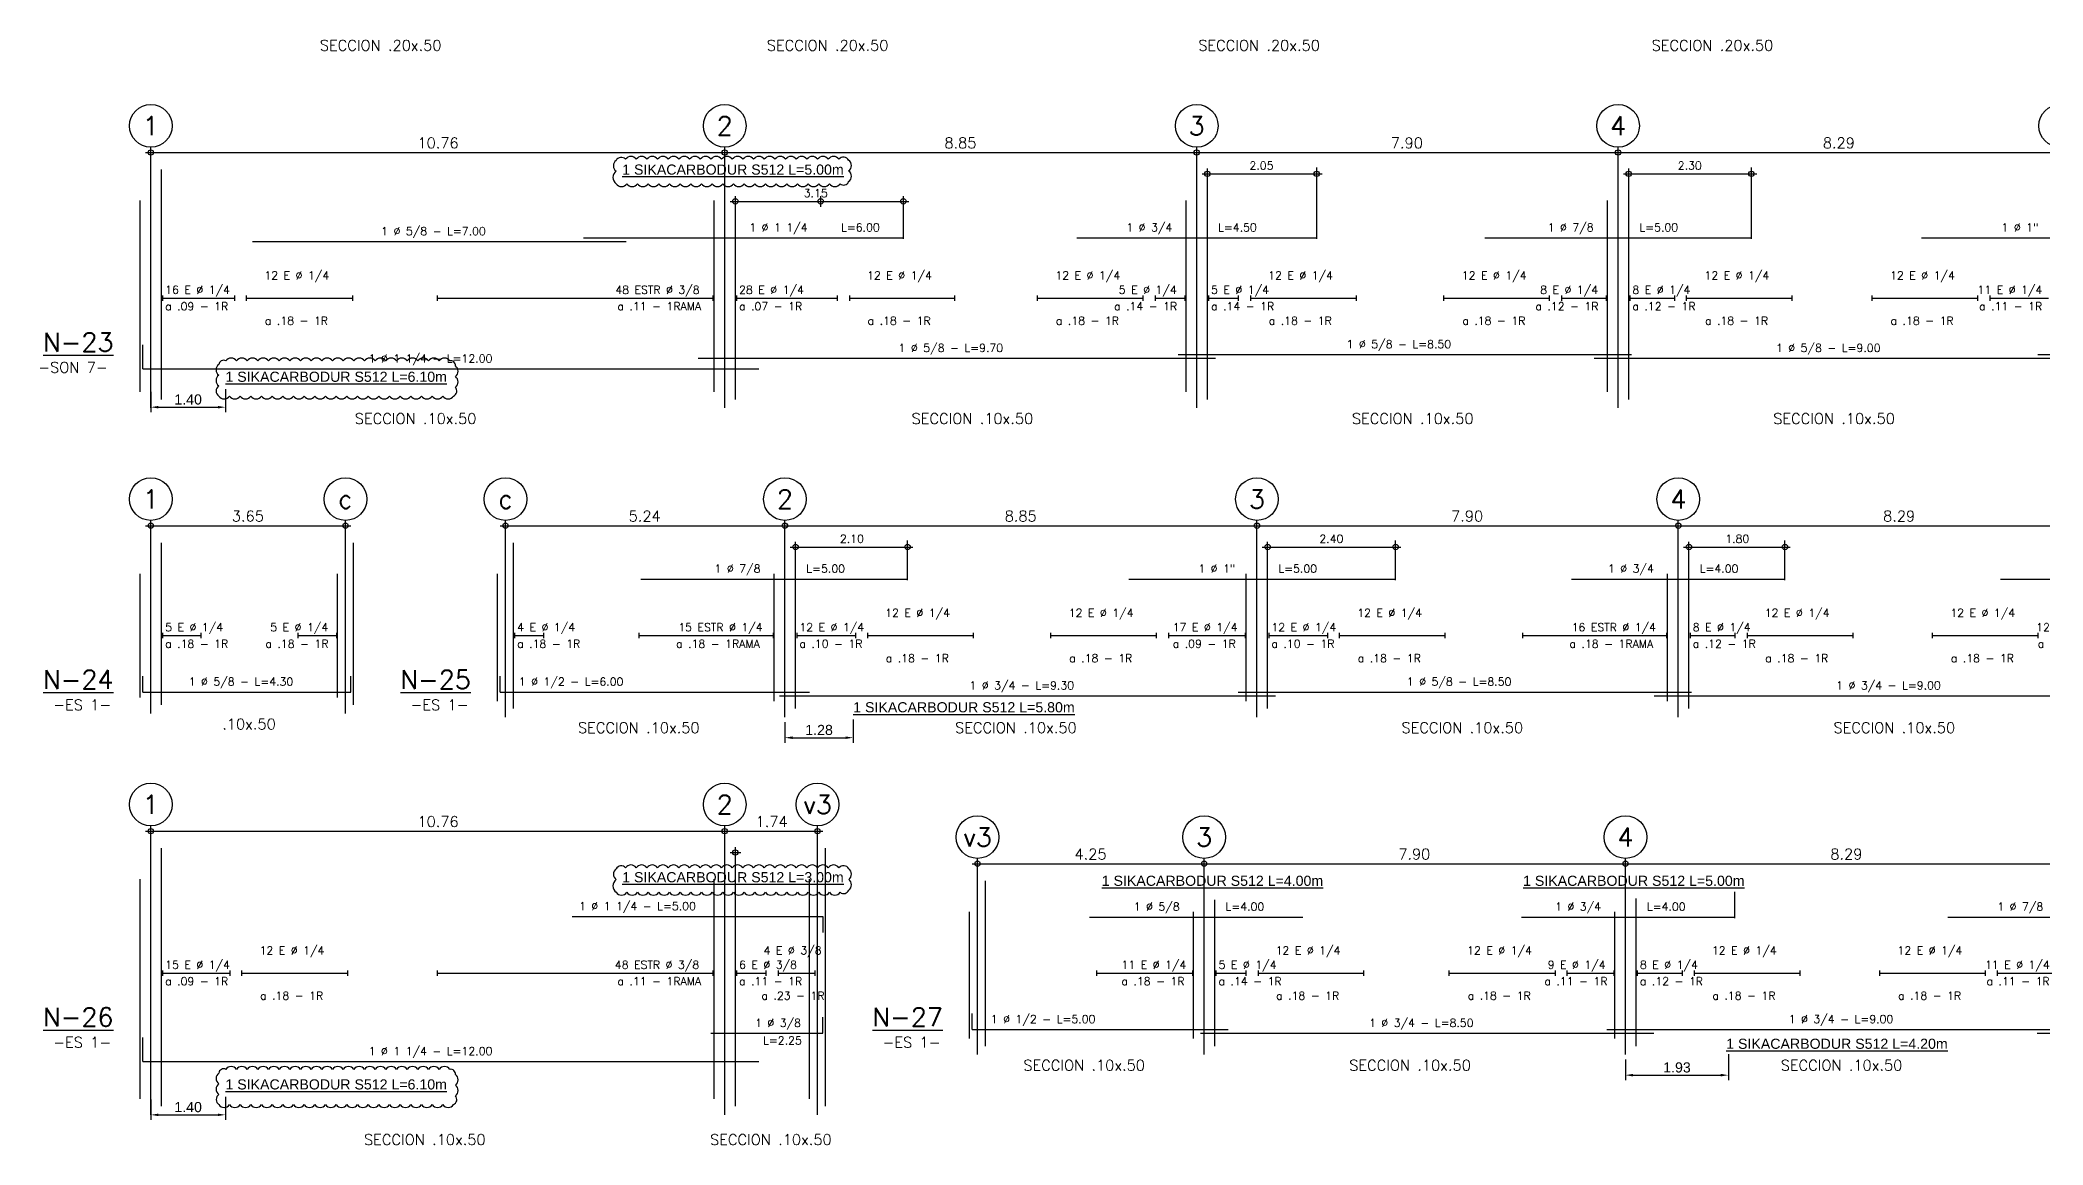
# Model space of a CAD drawing. Header units: millimetres. Extents: x 1 to 301, y -42 to 59.
# Drawn here: x 1.14 to 38.69, y -41.91 to -21.19 of the extents above; entities that cross this region are included whole.
import ezdxf
from ezdxf.enums import TextEntityAlignment as Align

# ---------------------------------------------------------------- set-up
doc = ezdxf.new("R2010")
doc.units = ezdxf.units.MM
doc.header["$LTSCALE"] = 0.0003
doc.header["$PDMODE"] = 34
doc.header["$PDSIZE"] = 0.1
for name, color, linetype in [('SIM-ACHURADOS', 8, 'Continuous'), ('SIM-COTAS', 1, 'Continuous'), ('SIM-FIBRACARB', 4, 'Continuous')]:
    doc.layers.add(name, color=color, linetype=linetype)
doc.styles.add('ARIAL EE', font='arial.ttf')
doc.styles.add('P140', font='SIMPLEX', dxfattribs={"height": 0.35})
doc.styles.add('P60', font='SIMPLEX', dxfattribs={"height": 0.16})
doc.styles.add('P80', font='SIMPLEX', dxfattribs={"height": 0.2})
doc.dimstyles.new('RE - STANDAR', dxfattribs={"dimtxt": 0.002, "dimasz": 0.0015, "dimexe": 0.001, "dimexo": 0.001, "dimgap": 0.0005, "dimtad": 1, "dimzin": 4, "dimdsep": 46, "dimtxsty": 'ARIAL EE', "dimcen": -0.001, "dimclrd": 256, "dimclre": 256, "dimclrt": 2, "dimadec": 0, "dimazin": 0, "dimtfac": 1, "dimtix": 1, "dimtofl": 0, "dimtmove": 1, "dimatfit": 0, "dimfxl": 0.0015, "dimtolj": 1, "dimtzin": 4, "dimlwd": -1, "dimlwe": -1, "dimarcsym": 0})

# ---------------------------------------------------------------- blocks, each defined once
blk = doc.blocks.new('*D18')
at = {"layer": 'SIM-COTAS', "transparency": 16777216}
for p, q in [((15.108, -33.98), (15.108, -34.366)), ((16.388, -33.931), (16.388, -34.366)), ((15.25, -34.271), (16.245, -34.271))]:
    blk.add_line(p, q, dxfattribs=at)
for points in [[(15.25, -34.247), (15.25, -34.295), (15.108, -34.271)], [(16.245, -34.247), (16.245, -34.295), (16.388, -34.271)]]:
    blk.add_solid(points, dxfattribs=at)
at = {"layer": 'SIM-COTAS', "color": 2, "transparency": 16777216, "insert": (15.748, -34.127), "char_height": 0.19, "attachment_point": 5, "style": 'ARIAL EE'}
blk.add_mtext('\\A1;1.28', dxfattribs=at)
blk = doc.blocks.new('*D17')
at = {"layer": 'SIM-COTAS', "transparency": 16777216}
for p, q in [((30.868, -40.31), (30.868, -40.696)), ((32.798, -40.209), (32.798, -40.696)), ((31.01, -40.601), (32.655, -40.601))]:
    blk.add_line(p, q, dxfattribs=at)
for points in [[(31.01, -40.577), (31.01, -40.625), (30.868, -40.601)], [(32.655, -40.577), (32.655, -40.625), (32.798, -40.601)]]:
    blk.add_solid(points, dxfattribs=at)
at = {"layer": 'SIM-COTAS', "color": 2, "transparency": 16777216, "insert": (31.833, -40.457), "char_height": 0.19, "attachment_point": 5, "style": 'ARIAL EE'}
blk.add_mtext('\\A1;1.93', dxfattribs=at)
blk = doc.blocks.new('*D43')
at = {"layer": 'SIM-COTAS', "transparency": 16777216}
for p, q in [((3.218, -27.781), (3.218, -28.167)), ((4.618, -27.732), (4.618, -28.167)), ((3.36, -28.072), (4.475, -28.072))]:
    blk.add_line(p, q, dxfattribs=at)
for points in [[(3.36, -28.048), (3.36, -28.096), (3.218, -28.072)], [(4.475, -28.048), (4.475, -28.096), (4.618, -28.072)]]:
    blk.add_solid(points, dxfattribs=at)
at = {"layer": 'SIM-COTAS', "color": 2, "transparency": 16777216, "insert": (3.918, -27.928), "char_height": 0.19, "attachment_point": 5, "style": 'ARIAL EE'}
blk.add_mtext('\\A1;1.40', dxfattribs=at)
blk = doc.blocks.new('*D44')
at = {"layer": 'SIM-COTAS', "transparency": 16777216}
for p, q in [((3.218, -41.055), (3.218, -41.44)), ((4.618, -41.006), (4.618, -41.44)), ((3.36, -41.345), (4.475, -41.345))]:
    blk.add_line(p, q, dxfattribs=at)
for points in [[(3.36, -41.322), (3.36, -41.369), (3.218, -41.345)], [(4.475, -41.322), (4.475, -41.369), (4.618, -41.345)]]:
    blk.add_solid(points, dxfattribs=at)
at = {"layer": 'SIM-COTAS', "color": 2, "transparency": 16777216, "insert": (3.918, -41.201), "char_height": 0.19, "attachment_point": 5, "style": 'ARIAL EE'}
blk.add_mtext('\\A1;1.40', dxfattribs=at)

msp = doc.modelspace()

# ---------------------------------------------------------------- linework, layer by layer
at = {"color": 6}
for points in [[(11.943, -23.881, 0.520567), (12.143, -23.881, 0.520567), (12.343, -23.881, 0.520567), (12.543, -23.881, 0.520567), (12.743, -23.881, 0.520567), (12.943, -23.881, 0.520567), (13.143, -23.881, 0.520567), (13.343, -23.881, 0.520567), (13.543, -23.881, 0.520567), (13.743, -23.881, 0.520567), (13.943, -23.881, 0.520567), (14.143, -23.881, 0.520567), (14.343, -23.881, 0.520567), (14.543, -23.881, 0.520567), (14.743, -23.881, 0.520567), (14.943, -23.881, 0.520567), (15.143, -23.881, 0.520567), (15.343, -23.881, 0.520567), (15.543, -23.881, 0.520567), (15.743, -23.881, 0.520567), (15.943, -23.881, 0.520567), (16.143, -23.881, 0.520567), (16.302, -23.84, 0.520567), (16.302, -23.64, 0.520567), (16.302, -23.44, 0.520567), (16.121, -23.421, 0.520567), (15.921, -23.421, 0.520567), (15.721, -23.421, 0.520567), (15.521, -23.421, 0.520567), (15.321, -23.421, 0.520567), (15.121, -23.421, 0.520567), (14.921, -23.421, 0.520567), (14.721, -23.421, 0.520567), (14.521, -23.421, 0.520567), (14.321, -23.421, 0.520567), (14.121, -23.421, 0.520567), (13.921, -23.421, 0.520567), (13.721, -23.421, 0.520567), (13.521, -23.421, 0.520567), (13.321, -23.421, 0.520567), (13.121, -23.421, 0.520567), (12.921, -23.421, 0.520567), (12.721, -23.421, 0.520567), (12.521, -23.421, 0.520567), (12.321, -23.421, 0.520567), (12.121, -23.421, 0.520567), (11.943, -23.444, 0.520567), (11.943, -23.644, 0.520567)], [(4.493, -27.865, 0.520567), (4.693, -27.865, 0.520567), (4.893, -27.865, 0.520567), (5.093, -27.865, 0.520567), (5.293, -27.865, 0.520567), (5.493, -27.865, 0.520567), (5.693, -27.865, 0.520567), (5.893, -27.865, 0.520567), (6.093, -27.865, 0.520567), (6.293, -27.865, 0.520567), (6.493, -27.865, 0.520567), (6.693, -27.865, 0.520567), (6.893, -27.865, 0.520567), (7.093, -27.865, 0.520567), (7.293, -27.865, 0.520567), (7.493, -27.865, 0.520567), (7.693, -27.865, 0.520567), (7.893, -27.865, 0.520567), (8.093, -27.865, 0.520567), (8.293, -27.865, 0.520567), (8.493, -27.865, 0.520567), (8.693, -27.865, 0.520567), (8.893, -27.865, 0.520567), (8.928, -27.699, 0.520567), (8.928, -27.499, 0.520567), (8.928, -27.299, 0.520567), (8.824, -27.203, 0.520567), (8.624, -27.203, 0.520567), (8.424, -27.203, 0.520567), (8.224, -27.203, 0.520567), (8.024, -27.203, 0.520567), (7.824, -27.203, 0.520567), (7.624, -27.203, 0.520567), (7.424, -27.203, 0.520567), (7.224, -27.203, 0.520567), (7.024, -27.203, 0.520567), (6.824, -27.203, 0.520567), (6.624, -27.203, 0.520567), (6.424, -27.203, 0.520567), (6.224, -27.203, 0.520567), (6.024, -27.203, 0.520567), (5.824, -27.203, 0.520567), (5.624, -27.203, 0.520567), (5.424, -27.203, 0.520567), (5.224, -27.203, 0.520567), (5.024, -27.203, 0.520567), (4.824, -27.203, 0.520567), (4.624, -27.203, 0.520567), (4.493, -27.272, 0.520567), (4.493, -27.472, 0.520567), (4.493, -27.672, 0.520567)], [(11.944, -37.171, 0.520567), (12.144, -37.171, 0.520567), (12.344, -37.171, 0.520567), (12.544, -37.171, 0.520567), (12.744, -37.171, 0.520567), (12.944, -37.171, 0.520567), (13.144, -37.171, 0.520567), (13.344, -37.171, 0.520567), (13.544, -37.171, 0.520567), (13.744, -37.171, 0.520567), (13.944, -37.171, 0.520567), (14.144, -37.171, 0.520567), (14.344, -37.171, 0.520567), (14.544, -37.171, 0.520567), (14.744, -37.171, 0.520567), (14.944, -37.171, 0.520567), (15.144, -37.171, 0.520567), (15.344, -37.171, 0.520567), (15.544, -37.171, 0.520567), (15.744, -37.171, 0.520567), (15.944, -37.171, 0.520567), (16.144, -37.171, 0.520567), (16.303, -37.129, 0.520567), (16.303, -36.929, 0.520567), (16.303, -36.729, 0.520567), (16.121, -36.71, 0.520567), (15.921, -36.71, 0.520567), (15.721, -36.71, 0.520567), (15.521, -36.71, 0.520567), (15.321, -36.71, 0.520567), (15.121, -36.71, 0.520567), (14.921, -36.71, 0.520567), (14.721, -36.71, 0.520567), (14.521, -36.71, 0.520567), (14.321, -36.71, 0.520567), (14.121, -36.71, 0.520567), (13.921, -36.71, 0.520567), (13.721, -36.71, 0.520567), (13.521, -36.71, 0.520567), (13.321, -36.71, 0.520567), (13.121, -36.71, 0.520567), (12.921, -36.71, 0.520567), (12.721, -36.71, 0.520567), (12.521, -36.71, 0.520567), (12.321, -36.71, 0.520567), (12.121, -36.71, 0.520567), (11.944, -36.733, 0.520567), (11.944, -36.933, 0.520567)], [(4.494, -41.154, 0.520567), (4.694, -41.154, 0.520567), (4.894, -41.154, 0.520567), (5.094, -41.154, 0.520567), (5.294, -41.154, 0.520567), (5.494, -41.154, 0.520567), (5.694, -41.154, 0.520567), (5.894, -41.154, 0.520567), (6.094, -41.154, 0.520567), (6.294, -41.154, 0.520567), (6.494, -41.154, 0.520567), (6.694, -41.154, 0.520567), (6.894, -41.154, 0.520567), (7.094, -41.154, 0.520567), (7.294, -41.154, 0.520567), (7.494, -41.154, 0.520567), (7.694, -41.154, 0.520567), (7.894, -41.154, 0.520567), (8.094, -41.154, 0.520567), (8.294, -41.154, 0.520567), (8.494, -41.154, 0.520567), (8.694, -41.154, 0.520567), (8.894, -41.154, 0.520567), (8.928, -40.989, 0.520567), (8.928, -40.789, 0.520567), (8.928, -40.589, 0.520567), (8.825, -40.492, 0.520567), (8.625, -40.492, 0.520567), (8.425, -40.492, 0.520567), (8.225, -40.492, 0.520567), (8.025, -40.492, 0.520567), (7.825, -40.492, 0.520567), (7.625, -40.492, 0.520567), (7.425, -40.492, 0.520567), (7.225, -40.492, 0.520567), (7.025, -40.492, 0.520567), (6.825, -40.492, 0.520567), (6.625, -40.492, 0.520567), (6.425, -40.492, 0.520567), (6.225, -40.492, 0.520567), (6.025, -40.492, 0.520567), (5.825, -40.492, 0.520567), (5.625, -40.492, 0.520567), (5.425, -40.492, 0.520567), (5.225, -40.492, 0.520567), (5.025, -40.492, 0.520567), (4.825, -40.492, 0.520567), (4.625, -40.492, 0.520567), (4.494, -40.562, 0.520567), (4.494, -40.762, 0.520567), (4.494, -40.962, 0.520567)]]:
    msp.add_lwpolyline(points, format="xyb", close=True, dxfattribs=at)
at = {"layer": 'SIM-ACHURADOS'}
for p, q in [((3.218, -28.085), (3.218, -23.195)), ((13.978, -28.085), (13.978, -23.195)), ((22.828, -28.085), (22.828, -23.195)), ((30.728, -28.085), (30.728, -23.195)), ((3.218, -23.295), (68.118, -23.295)), ((3.418, -27.925), (3.418, -23.615)), ((23.028, -27.925), (23.028, -23.615)), ((25.078, -24.915), (25.078, -23.575)), ((30.928, -27.925), (30.928, -23.615)), ((33.228, -24.915), (33.228, -23.575)), ((23.028, -23.695), (25.078, -23.695)), ((30.928, -23.695), (33.228, -23.695)), ((3.018, -27.785), (3.018, -24.195)), ((13.778, -27.785), (13.778, -24.195)), ((14.178, -27.925), (14.178, -24.211)), ((14.178, -24.211), (15.778, -24.211)), ((15.778, -24.211), (17.328, -24.211)), ((17.328, -24.915), (17.328, -24.245)), ((22.628, -27.785), (22.628, -24.195)), ((30.528, -27.785), (30.528, -24.195)), ((5.128, -24.965), (12.128, -24.965)), ((11.328, -24.895), (17.328, -24.895)), ((20.578, -24.895), (25.078, -24.895)), ((28.228, -24.895), (33.228, -24.895)), ((36.418, -24.895), (41.418, -24.895)), ((3.438, -25.975), (3.438, -26.075)), ((3.438, -26.025), (4.788, -26.025)), ((4.788, -25.975), (4.788, -26.075)), ((5.008, -25.975), (5.008, -26.075)), ((5.008, -26.025), (6.998, -26.025)), ((6.998, -25.975), (6.998, -26.075)), ((8.588, -25.975), (8.588, -26.075)), ((8.588, -26.025), (13.758, -26.025)), ((13.758, -25.975), (13.758, -26.075)), ((14.198, -25.975), (14.198, -26.075)), ((14.198, -26.025), (16.088, -26.025)), ((16.088, -25.975), (16.088, -26.075)), ((16.318, -25.975), (16.318, -26.075)), ((16.318, -26.025), (18.288, -26.025)), ((18.288, -25.975), (18.288, -26.075)), ((19.838, -25.975), (19.838, -26.075)), ((19.838, -26.025), (21.818, -26.025)), ((21.818, -25.975), (21.818, -26.075)), ((22.048, -25.975), (22.048, -26.075)), ((22.048, -26.025), (22.608, -26.025)), ((22.608, -25.975), (22.608, -26.075)), ((23.048, -25.975), (23.048, -26.075)), ((23.048, -26.025), (23.608, -26.025)), ((23.608, -25.975), (23.608, -26.075)), ((23.838, -25.975), (23.838, -26.075)), ((23.838, -26.025), (25.818, -26.025)), ((25.818, -25.975), (25.818, -26.075)), ((27.458, -25.975), (27.458, -26.075)), ((27.458, -26.025), (29.438, -26.025)), ((29.438, -25.975), (29.438, -26.075)), ((29.668, -25.975), (29.668, -26.075)), ((29.668, -26.025), (30.508, -26.025)), ((30.508, -25.975), (30.508, -26.075)), ((30.948, -25.975), (30.948, -26.075)), ((30.948, -26.025), (31.788, -26.025)), ((31.788, -25.975), (31.788, -26.075)), ((32.008, -25.975), (32.008, -26.075)), ((32.008, -26.025), (33.988, -26.025)), ((33.988, -25.975), (33.988, -26.075)), ((35.488, -25.975), (35.488, -26.075)), ((35.488, -26.025), (37.468, -26.025)), ((37.468, -25.975), (37.468, -26.075)), ((37.698, -25.975), (37.698, -26.075)), ((37.698, -26.025), (38.798, -26.025)), ((3.068, -27.354), (3.068, -26.904)), ((3.068, -27.354), (14.618, -27.354)), ((13.478, -27.155), (23.178, -27.155)), ((22.478, -27.085), (30.978, -27.085)), ((30.278, -27.155), (39.278, -27.155)), ((38.598, -27.085), (47.998, -27.085)), ((3.218, -33.815), (3.218, -30.195)), ((3.218, -30.295), (6.868, -30.295)), ((6.868, -33.815), (6.868, -30.195)), ((9.868, -33.885), (9.868, -30.195)), ((9.868, -30.295), (69.248, -30.295)), ((15.108, -33.885), (15.108, -30.195)), ((23.958, -33.885), (23.958, -30.195)), ((31.858, -33.885), (31.858, -30.195)), ((3.418, -33.655), (3.418, -30.615)), ((7.018, -33.655), (7.018, -30.615)), ((10.018, -33.725), (10.018, -30.615)), ((15.308, -33.725), (15.308, -30.615)), ((15.308, -30.695), (17.408, -30.695)), ((17.408, -31.315), (17.408, -30.575)), ((24.158, -33.725), (24.158, -30.615)), ((24.158, -30.695), (26.558, -30.695)), ((26.558, -31.315), (26.558, -30.575)), ((32.058, -33.725), (32.058, -30.615)), ((32.058, -30.695), (33.858, -30.695)), ((33.858, -31.315), (33.858, -30.575)), ((3.018, -33.515), (3.018, -31.195)), ((6.718, -33.515), (6.718, -31.195)), ((9.718, -33.585), (9.718, -31.195)), ((12.408, -31.295), (17.408, -31.295)), ((14.908, -33.585), (14.908, -31.195)), ((21.558, -31.295), (26.558, -31.295)), ((23.758, -33.585), (23.758, -31.195)), ((29.858, -31.295), (33.858, -31.295)), ((31.658, -33.585), (31.658, -31.195)), ((37.898, -31.295), (42.398, -31.295)), ((3.438, -32.305), (3.438, -32.405)), ((3.438, -32.355), (4.158, -32.355)), ((4.158, -32.305), (4.158, -32.405)), ((5.978, -32.305), (5.978, -32.405)), ((5.978, -32.355), (6.698, -32.355)), ((6.698, -32.305), (6.698, -32.405)), ((10.038, -32.305), (10.038, -32.405)), ((10.038, -32.355), (10.578, -32.355)), ((10.578, -32.305), (10.578, -32.405)), ((12.368, -32.305), (12.368, -32.405)), ((12.368, -32.355), (14.888, -32.355)), ((14.888, -32.305), (14.888, -32.405)), ((15.328, -32.305), (15.328, -32.405)), ((15.328, -32.355), (16.428, -32.355)), ((16.428, -32.305), (16.428, -32.405)), ((16.658, -32.305), (16.658, -32.405)), ((16.658, -32.355), (18.638, -32.355)), ((18.638, -32.305), (18.638, -32.405)), ((20.088, -32.305), (20.088, -32.405)), ((20.088, -32.355), (22.068, -32.355)), ((22.068, -32.305), (22.068, -32.405)), ((22.298, -32.305), (22.298, -32.405)), ((22.298, -32.355), (23.738, -32.355)), ((23.738, -32.305), (23.738, -32.405)), ((24.178, -32.305), (24.178, -32.405)), ((24.178, -32.355), (25.278, -32.355)), ((25.278, -32.305), (25.278, -32.405)), ((25.498, -32.305), (25.498, -32.405)), ((25.498, -32.355), (27.478, -32.355)), ((27.478, -32.305), (27.478, -32.405)), ((28.938, -32.305), (28.938, -32.405)), ((28.938, -32.355), (31.638, -32.355)), ((31.638, -32.305), (31.638, -32.405)), ((32.078, -32.305), (32.078, -32.405)), ((32.078, -32.355), (32.918, -32.355)), ((32.918, -32.305), (32.918, -32.405)), ((33.148, -32.305), (33.148, -32.405)), ((33.148, -32.355), (35.128, -32.355)), ((35.128, -32.305), (35.128, -32.405)), ((36.618, -32.305), (36.618, -32.405)), ((36.618, -32.355), (38.598, -32.355)), ((38.598, -32.305), (38.598, -32.405)), ((3.068, -33.415), (3.068, -33.115)), ((3.068, -33.415), (6.968, -33.415)), ((6.968, -33.415), (6.968, -33.115)), ((9.768, -33.415), (9.768, -33.115)), ((9.768, -33.415), (15.568, -33.415)), ((23.608, -33.415), (32.108, -33.415)), ((15.008, -33.485), (24.308, -33.485)), ((31.408, -33.485), (40.408, -33.485)), ((3.218, -41.345), (3.218, -35.925)), ((3.218, -36.025), (15.718, -36.025)), ((13.978, -41.345), (13.978, -35.925)), ((15.718, -41.345), (15.718, -35.925)), ((3.418, -41.185), (3.418, -36.345)), ((14.178, -41.185), (14.178, -36.345)), ((15.868, -41.185), (15.868, -36.345)), ((18.718, -40.215), (18.718, -36.535)), ((18.718, -36.635), (68.258, -36.635)), ((22.968, -40.215), (22.968, -36.535)), ((30.868, -40.215), (30.868, -36.535)), ((3.018, -41.045), (3.018, -36.925)), ((13.778, -41.045), (13.778, -36.925)), ((15.568, -41.045), (15.568, -36.925)), ((18.868, -40.055), (18.868, -36.955)), ((32.918, -37.655), (32.918, -37.16)), ((18.568, -39.915), (18.568, -37.535)), ((22.768, -39.915), (22.768, -37.535)), ((23.168, -40.055), (23.168, -37.312)), ((30.668, -39.915), (30.668, -37.535)), ((31.068, -40.055), (31.068, -37.288)), ((11.118, -37.625), (15.818, -37.625)), ((15.818, -37.625), (15.818, -37.925)), ((20.818, -37.635), (24.818, -37.635)), ((28.918, -37.635), (32.918, -37.635)), ((36.908, -37.635), (41.408, -37.635)), ((3.438, -38.635), (3.438, -38.735)), ((4.698, -38.635), (4.698, -38.735)), ((4.918, -38.635), (4.918, -38.735)), ((6.908, -38.635), (6.908, -38.735)), ((8.588, -38.635), (8.588, -38.735)), ((13.758, -38.635), (13.758, -38.735)), ((14.198, -38.635), (14.198, -38.735)), ((14.748, -38.635), (14.748, -38.735)), ((14.978, -38.635), (14.978, -38.735)), ((15.668, -38.635), (15.668, -38.735)), ((20.948, -38.635), (20.948, -38.735)), ((22.748, -38.635), (22.748, -38.735)), ((23.188, -38.635), (23.188, -38.735)), ((23.748, -38.635), (23.748, -38.735)), ((23.978, -38.635), (23.978, -38.735)), ((25.958, -38.635), (25.958, -38.735)), ((27.558, -38.635), (27.558, -38.735)), ((29.548, -38.635), (29.548, -38.735)), ((29.768, -38.635), (29.768, -38.735)), ((30.648, -38.635), (30.648, -38.735)), ((31.088, -38.635), (31.088, -38.735)), ((31.928, -38.635), (31.928, -38.735)), ((32.158, -38.635), (32.158, -38.735)), ((34.138, -38.635), (34.138, -38.735)), ((35.628, -38.635), (35.628, -38.735)), ((37.608, -38.635), (37.608, -38.735)), ((37.838, -38.635), (37.838, -38.735)), ((3.438, -38.685), (4.698, -38.685)), ((4.918, -38.685), (6.908, -38.685)), ((8.588, -38.685), (13.758, -38.685)), ((14.198, -38.685), (14.748, -38.685)), ((14.978, -38.685), (15.668, -38.685)), ((20.948, -38.685), (22.748, -38.685)), ((23.188, -38.685), (23.748, -38.685)), ((23.978, -38.685), (25.958, -38.685)), ((27.558, -38.685), (29.548, -38.685)), ((29.768, -38.685), (30.648, -38.685)), ((31.088, -38.685), (31.928, -38.685)), ((32.158, -38.685), (34.138, -38.685)), ((35.628, -38.685), (37.608, -38.685)), ((37.838, -38.685), (38.938, -38.685)), ((15.818, -39.815), (15.818, -39.515)), ((18.618, -39.745), (18.618, -39.445)), ((18.618, -39.745), (23.418, -39.745)), ((30.518, -39.745), (39.518, -39.745)), ((3.068, -40.345), (3.068, -39.895)), ((13.718, -39.815), (15.818, -39.815)), ((22.898, -39.815), (31.398, -39.815)), ((38.588, -39.815), (48.188, -39.815)), ((3.068, -40.345), (14.618, -40.345))]:
    msp.add_line(p, q, dxfattribs=at)
for centre in [(3.218, -22.795), (13.978, -22.795), (22.828, -22.795), (30.728, -22.795), (39.018, -22.795), (3.218, -29.795), (6.868, -29.795), (9.868, -29.795), (15.108, -29.795), (23.958, -29.795), (31.858, -29.795), (3.218, -35.525), (13.978, -35.525), (15.718, -35.525), (18.718, -36.135), (22.968, -36.135), (30.868, -36.135)]:
    msp.add_circle(centre, 0.4, dxfattribs=at)
for p in [(3.218, -23.295), (13.978, -23.295), (22.828, -23.295), (30.728, -23.295), (23.028, -23.695), (25.078, -23.695), (30.928, -23.695), (33.228, -23.695), (14.178, -24.211), (15.778, -24.211), (17.328, -24.211), (3.218, -30.295), (6.868, -30.295), (9.868, -30.295), (15.108, -30.295), (23.958, -30.295), (31.858, -30.295), (15.308, -30.695), (17.408, -30.695), (24.158, -30.695), (26.558, -30.695), (32.058, -30.695), (33.858, -30.695), (3.218, -36.025), (13.978, -36.025), (15.718, -36.025), (14.178, -36.425), (18.718, -36.635), (22.968, -36.635), (30.868, -36.635)]:
    msp.add_point(p, dxfattribs=at)

# ---------------------------------------------------------------- texts
for s, height, style, p in [('SECCION .20x.50', 0.2, 'P80', (6.388, -21.385)), ('SECCION .20x.50', 0.2, 'P80', (14.768, -21.385)), ('SECCION .20x.50', 0.2, 'P80', (22.858, -21.385)), ('SECCION .20x.50', 0.2, 'P80', (31.358, -21.385)), ('10.76', 0.2, 'P80', (8.218, -23.215)), ('8.85', 0.2, 'P80', (18.098, -23.215)), ('7.90', 0.2, 'P80', (26.468, -23.215)), ('8.29', 0.2, 'P80', (34.568, -23.215)), ('2.05', 0.15, 'P60', (23.818, -23.615)), ('2.30', 0.15, 'P60', (31.848, -23.615)), ('3.15', 0.15, 'P60', (15.46, -24.131)), ('1 %%c 5/8 - L=7.00', 0.15, 'P60', (7.538, -24.845)), ('1 %%C 1 1/4', 0.15, 'P60', (14.439, -24.775)), ('L=6.00', 0.15, 'P60', (16.159, -24.775)), ('1 %%c 3/4', 0.15, 'P60', (21.508, -24.775)), ('L=4.50', 0.15, 'P60', (23.228, -24.775)), ('1 %%c 7/8', 0.15, 'P60', (29.408, -24.775)), ('L=5.00', 0.15, 'P60', (31.128, -24.775)), ('1 %%c 1"', 0.15, 'P60', (37.918, -24.775)), ('12 E %%c 1/4', 0.15, 'P60', (5.348, -25.675)), ('12 E %%c 1/4', 0.15, 'P60', (16.648, -25.675)), ('12 E %%c 1/4', 0.15, 'P60', (20.178, -25.675)), ('12 E %%c 1/4', 0.15, 'P60', (24.168, -25.675)), ('12 E %%c 1/4', 0.15, 'P60', (27.798, -25.675)), ('12 E %%c 1/4', 0.15, 'P60', (32.348, -25.675)), ('12 E %%c 1/4', 0.15, 'P60', (35.828, -25.675)), ('16 E %%c 1/4', 0.15, 'P60', (3.488, -25.945)), ('48 ESTR %%c 3/8', 0.15, 'P60', (11.928, -25.945)), ('28 E %%c 1/4', 0.15, 'P60', (14.248, -25.945)), ('5 E %%c 1/4', 0.15, 'P60', (21.368, -25.945)), ('5 E %%c 1/4', 0.15, 'P60', (23.098, -25.945)), ('8 E %%c 1/4', 0.15, 'P60', (29.268, -25.945)), ('8 E %%c 1/4', 0.15, 'P60', (30.998, -25.945)), ('11 E %%c 1/4', 0.15, 'P60', (37.468, -25.945)), ('a .09 - 1R', 0.15, 'P60', (3.488, -26.255)), ('a .11 - 1RAMA', 0.15, 'P60', (11.968, -26.255)), ('a .07 - 1R', 0.15, 'P60', (14.248, -26.255)), ('a .14 - 1R', 0.15, 'P60', (21.278, -26.255)), ('a .14 - 1R', 0.15, 'P60', (23.098, -26.255)), ('a .12 - 1R', 0.15, 'P60', (29.178, -26.255)), ('a .12 - 1R', 0.15, 'P60', (30.998, -26.255)), ('a .11 - 1R', 0.15, 'P60', (37.498, -26.255)), ('a .18 - 1R', 0.15, 'P60', (5.358, -26.525)), ('a .18 - 1R', 0.15, 'P60', (16.658, -26.525)), ('a .18 - 1R', 0.15, 'P60', (20.188, -26.525)), ('a .18 - 1R', 0.15, 'P60', (24.178, -26.525)), ('a .18 - 1R', 0.15, 'P60', (27.808, -26.525)), ('a .18 - 1R', 0.15, 'P60', (32.358, -26.525)), ('a .18 - 1R', 0.15, 'P60', (35.838, -26.525)), ('1 %%c 5/8 - L=9.70', 0.15, 'P60', (17.238, -27.035)), ('1 %%c 5/8 - L=8.50', 0.15, 'P60', (25.638, -26.965)), ('1 %%c 5/8 - L=9.00', 0.15, 'P60', (33.688, -27.035)), ('-SON 7-', 0.2, 'P80', (1.108, -27.425)), ('1 %%C 1 1/4 - L=12.00', 0.15, 'P60', (7.302, -27.234)), ('SECCION .10x.50', 0.2, 'P80', (7.043, -28.385)), ('SECCION .10x.50', 0.2, 'P80', (17.483, -28.385)), ('SECCION .10x.50', 0.2, 'P80', (25.738, -28.385)), ('SECCION .10x.50', 0.2, 'P80', (33.638, -28.385)), ('3.65', 0.2, 'P80', (4.738, -30.215)), ('5.24', 0.2, 'P80', (12.178, -30.215)), ('8.85', 0.2, 'P80', (19.228, -30.215)), ('7.90', 0.2, 'P80', (27.598, -30.215)), ('8.29', 0.2, 'P80', (35.698, -30.215)), ('2.10', 0.15, 'P60', (16.138, -30.615)), ('2.40', 0.15, 'P60', (25.128, -30.615)), ('1.80', 0.15, 'P60', (32.738, -30.615)), ('1 %%c 7/8', 0.15, 'P60', (13.788, -31.175)), ('L=5.00', 0.15, 'P60', (15.508, -31.175)), ('1 %%c 1"', 0.15, 'P60', (22.858, -31.175)), ('L=5.00', 0.15, 'P60', (24.358, -31.175)), ('1 %%c 3/4', 0.15, 'P60', (30.538, -31.175)), ('L=4.00', 0.15, 'P60', (32.258, -31.175)), ('12 E %%c 1/4', 0.15, 'P60', (16.988, -32.005)), ('12 E %%c 1/4', 0.15, 'P60', (20.428, -32.005)), ('12 E %%c 1/4', 0.15, 'P60', (25.838, -32.005)), ('12 E %%c 1/4', 0.15, 'P60', (33.478, -32.005)), ('12 E %%c 1/4', 0.15, 'P60', (36.958, -32.005)), ('5 E %%c 1/4', 0.15, 'P60', (3.488, -32.275)), ('5 E %%c 1/4', 0.15, 'P60', (5.458, -32.275)), ('4 E %%c 1/4', 0.15, 'P60', (10.088, -32.275)), ('15 ESTR %%c 1/4', 0.15, 'P60', (13.108, -32.275)), ('12 E %%c 1/4', 0.15, 'P60', (15.378, -32.275)), ('17 E %%c 1/4', 0.15, 'P60', (22.378, -32.275)), ('12 E %%c 1/4', 0.15, 'P60', (24.228, -32.275)), ('16 ESTR %%c 1/4', 0.15, 'P60', (29.858, -32.275)), ('8 E %%c 1/4', 0.15, 'P60', (32.128, -32.275)), ('12 E %%c 1/4', 0.15, 'P60', (38.568, -32.275)), ('a .18 - 1R', 0.15, 'P60', (3.488, -32.585)), ('a .18 - 1R', 0.15, 'P60', (5.368, -32.585)), ('a .18 - 1R', 0.15, 'P60', (10.088, -32.585)), ('a .18 - 1RAMA', 0.15, 'P60', (13.068, -32.585)), ('a .10 - 1R', 0.15, 'P60', (15.378, -32.585)), ('a .09 - 1R', 0.15, 'P60', (22.378, -32.585)), ('a .10 - 1R', 0.15, 'P60', (24.228, -32.585)), ('a .18 - 1RAMA', 0.15, 'P60', (29.818, -32.585)), ('a .12 - 1R', 0.15, 'P60', (32.128, -32.585)), ('a .10 - 1R', 0.15, 'P60', (38.598, -32.585)), ('a .18 - 1R', 0.15, 'P60', (16.998, -32.855)), ('a .18 - 1R', 0.15, 'P60', (20.438, -32.855)), ('a .18 - 1R', 0.15, 'P60', (25.848, -32.855)), ('a .18 - 1R', 0.15, 'P60', (33.488, -32.855)), ('a .18 - 1R', 0.15, 'P60', (36.968, -32.855)), ('1 %%c 5/8 - L=4.30', 0.15, 'P60', (3.928, -33.295)), ('1 %%c 1/2 - L=6.00', 0.15, 'P60', (10.118, -33.295)), ('1 %%c 3/4 - L=9.30', 0.15, 'P60', (18.568, -33.365)), ('1 %%c 5/8 - L=8.50', 0.15, 'P60', (26.768, -33.295)), ('1 %%c 3/4 - L=9.00', 0.15, 'P60', (34.818, -33.365)), ('-ES 1-', 0.2, 'P80', (1.388, -33.755)), ('-ES 1-', 0.2, 'P80', (8.088, -33.755)), ('.10x.50', 0.2, 'P80', (4.558, -34.115)), ('SECCION .10x.50', 0.2, 'P80', (11.228, -34.185)), ('SECCION .10x.50', 0.2, 'P80', (18.298, -34.185)), ('SECCION .10x.50', 0.2, 'P80', (26.668, -34.185)), ('SECCION .10x.50', 0.2, 'P80', (34.768, -34.185)), ('10.76', 0.2, 'P80', (8.218, -35.945)), ('1.74', 0.2, 'P80', (14.558, -35.945)), ('4.25', 0.2, 'P80', (20.538, -36.555)), ('7.90', 0.2, 'P80', (26.608, -36.555)), ('8.29', 0.2, 'P80', (34.708, -36.555)), ('1 %%C 1 1/4 - L=5.00', 0.15, 'P60', (11.246, -37.505)), ('1 %%c 5/8', 0.15, 'P60', (21.648, -37.515)), ('L=4.00', 0.15, 'P60', (23.368, -37.515)), ('1 %%c 3/4', 0.15, 'P60', (29.548, -37.515)), ('L=4.00', 0.15, 'P60', (31.268, -37.515)), ('1 %%c 7/8', 0.15, 'P60', (37.838, -37.515)), ('12 E %%c 1/4', 0.15, 'P60', (5.258, -38.335)), ('4 E %%c 3/8', 0.15, 'P60', (14.708, -38.335)), ('12 E %%c 1/4', 0.15, 'P60', (24.308, -38.335)), ('12 E %%c 1/4', 0.15, 'P60', (27.898, -38.335)), ('12 E %%c 1/4', 0.15, 'P60', (32.488, -38.335)), ('12 E %%c 1/4', 0.15, 'P60', (35.968, -38.335)), ('15 E %%c 1/4', 0.15, 'P60', (3.488, -38.605)), ('48 ESTR %%c 3/8', 0.15, 'P60', (11.918, -38.605)), ('6 E %%c 3/8', 0.15, 'P60', (14.248, -38.605)), ('11 E %%c 1/4', 0.15, 'P60', (21.418, -38.605)), ('5 E %%c 1/4', 0.15, 'P60', (23.238, -38.605)), ('9 E %%c 1/4', 0.15, 'P60', (29.408, -38.605)), ('8 E %%c 1/4', 0.15, 'P60', (31.138, -38.605)), ('11 E %%c 1/4', 0.15, 'P60', (37.608, -38.605)), ('a .09 - 1R', 0.15, 'P60', (3.488, -38.915)), ('a .18 - 1R', 0.15, 'P60', (5.268, -39.185)), ('a .11 - 1RAMA', 0.15, 'P60', (11.968, -38.915)), ('a .11 - 1R', 0.15, 'P60', (14.248, -38.915)), ('a .23 - 1R', 0.15, 'P60', (14.668, -39.185)), ('a .18 - 1R', 0.15, 'P60', (21.418, -38.915)), ('a .14 - 1R', 0.15, 'P60', (23.238, -38.915)), ('a .18 - 1R', 0.15, 'P60', (24.318, -39.185)), ('a .18 - 1R', 0.15, 'P60', (27.908, -39.185)), ('a .11 - 1R', 0.15, 'P60', (29.348, -38.915)), ('a .12 - 1R', 0.15, 'P60', (31.138, -38.915)), ('a .18 - 1R', 0.15, 'P60', (32.498, -39.185)), ('a .18 - 1R', 0.15, 'P60', (35.978, -39.185)), ('a .11 - 1R', 0.15, 'P60', (37.638, -38.915)), ('1 %%c 3/8', 0.15, 'P60', (14.548, -39.695)), ('1 %%c 1/2 - L=5.00', 0.15, 'P60', (18.968, -39.625)), ('1 %%c 3/4 - L=8.50', 0.15, 'P60', (26.058, -39.695)), ('1 %%c 3/4 - L=9.00', 0.15, 'P60', (33.928, -39.625)), ('-ES 1-', 0.2, 'P80', (1.388, -40.085)), ('1 %%C 1 1/4 - L=12.00', 0.15, 'P60', (7.302, -40.225)), ('L=2.25', 0.15, 'P60', (14.698, -40.025)), ('-ES 1-', 0.2, 'P80', (16.938, -40.085)), ('SECCION .10x.50', 0.2, 'P80', (19.578, -40.515)), ('SECCION .10x.50', 0.2, 'P80', (25.688, -40.515)), ('SECCION .10x.50', 0.2, 'P80', (33.778, -40.515)), ('SECCION .10x.50', 0.2, 'P80', (7.216, -41.91)), ('SECCION .10x.50', 0.2, 'P80', (13.704, -41.91))]:
    msp.add_text(s, height=height, dxfattribs=dict(at, style=style)).set_placement(p)
at = {"layer": 'SIM-ACHURADOS', "style": 'P140'}
for s, p in [('1', (3.218, -22.795)), ('2', (13.978, -22.795)), ('3', (22.828, -22.795)), ('4', (30.728, -22.795)), ('1', (3.218, -29.795)), ('2', (15.108, -29.795)), ('3', (23.958, -29.795)), ('4', (31.858, -29.795)), ('c', (6.868, -29.795)), ('c', (9.868, -29.795)), ('1', (3.218, -35.525)), ('2', (13.978, -35.525)), ('v3', (15.718, -35.525)), ('v3', (18.718, -36.135)), ('3', (22.968, -36.135)), ('4', (30.868, -36.135))]:
    msp.add_text(s, height=0.35, dxfattribs=at).set_placement(p, align=Align.MIDDLE)
for s, p in [('%%UN-23', (2.518, -27.025)), ('%%UN-24', (2.518, -33.355)), ('%%UN-25', (9.218, -33.355)), ('%%UN-26', (2.518, -39.685)), ('%%UN-27', (18.068, -39.685))]:
    msp.add_text(s, height=0.35, dxfattribs=at).set_placement(p, align=Align.RIGHT)
at = {"layer": 'SIM-FIBRACARB', "char_height": 0.19, "attachment_point": 1, "style": 'ARIAL EE'}
for s, width, insert in [('{\\L1 SIKACARBODUR S512 L=5.00m}', 4.60764, (12.057, -23.52)), ('{\\L1 SIKACARBODUR S512 L=6.10m}', 4.33689, (4.618, -27.406)), ('{\\L1 SIKACARBODUR S512 L=5.80m}', 4.33689, (16.388, -33.605)), ('{\\L1 SIKACARBODUR S512 L=3.00m}', 4.60764, (12.057, -36.793)), ('{\\L1 SIKACARBODUR S512 L=4.00m}', 4.20958, (21.047, -36.86)), ('{\\L1 SIKACARBODUR S512 L=5.00m}', 4.60764, (28.947, -36.86)), ('{\\L1 SIKACARBODUR S512 L=4.20m}', 4.62507, (32.756, -39.917)), ('{\\L1 SIKACARBODUR S512 L=6.10m}', 4.33689, (4.618, -40.679))]:
    msp.add_mtext_dynamic_manual_height_columns(s, width=width, gutter_width=0.00475, heights=[0], dxfattribs=dict(at, insert=insert))

# ---------------------------------------------------------------- dimensions: what is measured, and where the dimension line sits
at = {"layer": 'SIM-COTAS'}
for base, p1, p2, picture, middle in [((4.618, -28.072), (3.218, -27.686), (4.618, -27.637), '*D43', (3.918, -27.928)), ((16.388, -34.271), (15.108, -33.885), (16.388, -33.836), '*D18', (15.748, -34.127)), ((32.798, -40.601), (30.868, -40.215), (32.798, -40.114), '*D17', (31.833, -40.457)), ((4.618, -41.345), (3.218, -40.96), (4.618, -40.911), '*D44', (3.918, -41.201))]:
    dim = msp.add_linear_dim(base=base, p1=p1, p2=p2, dimstyle='RE - STANDAR', dxfattribs=at)
    dim.commit()
    dim.dimension.update_dxf_attribs({"geometry": picture, "text_midpoint": middle})

doc.saveas('drawing.dxf')
